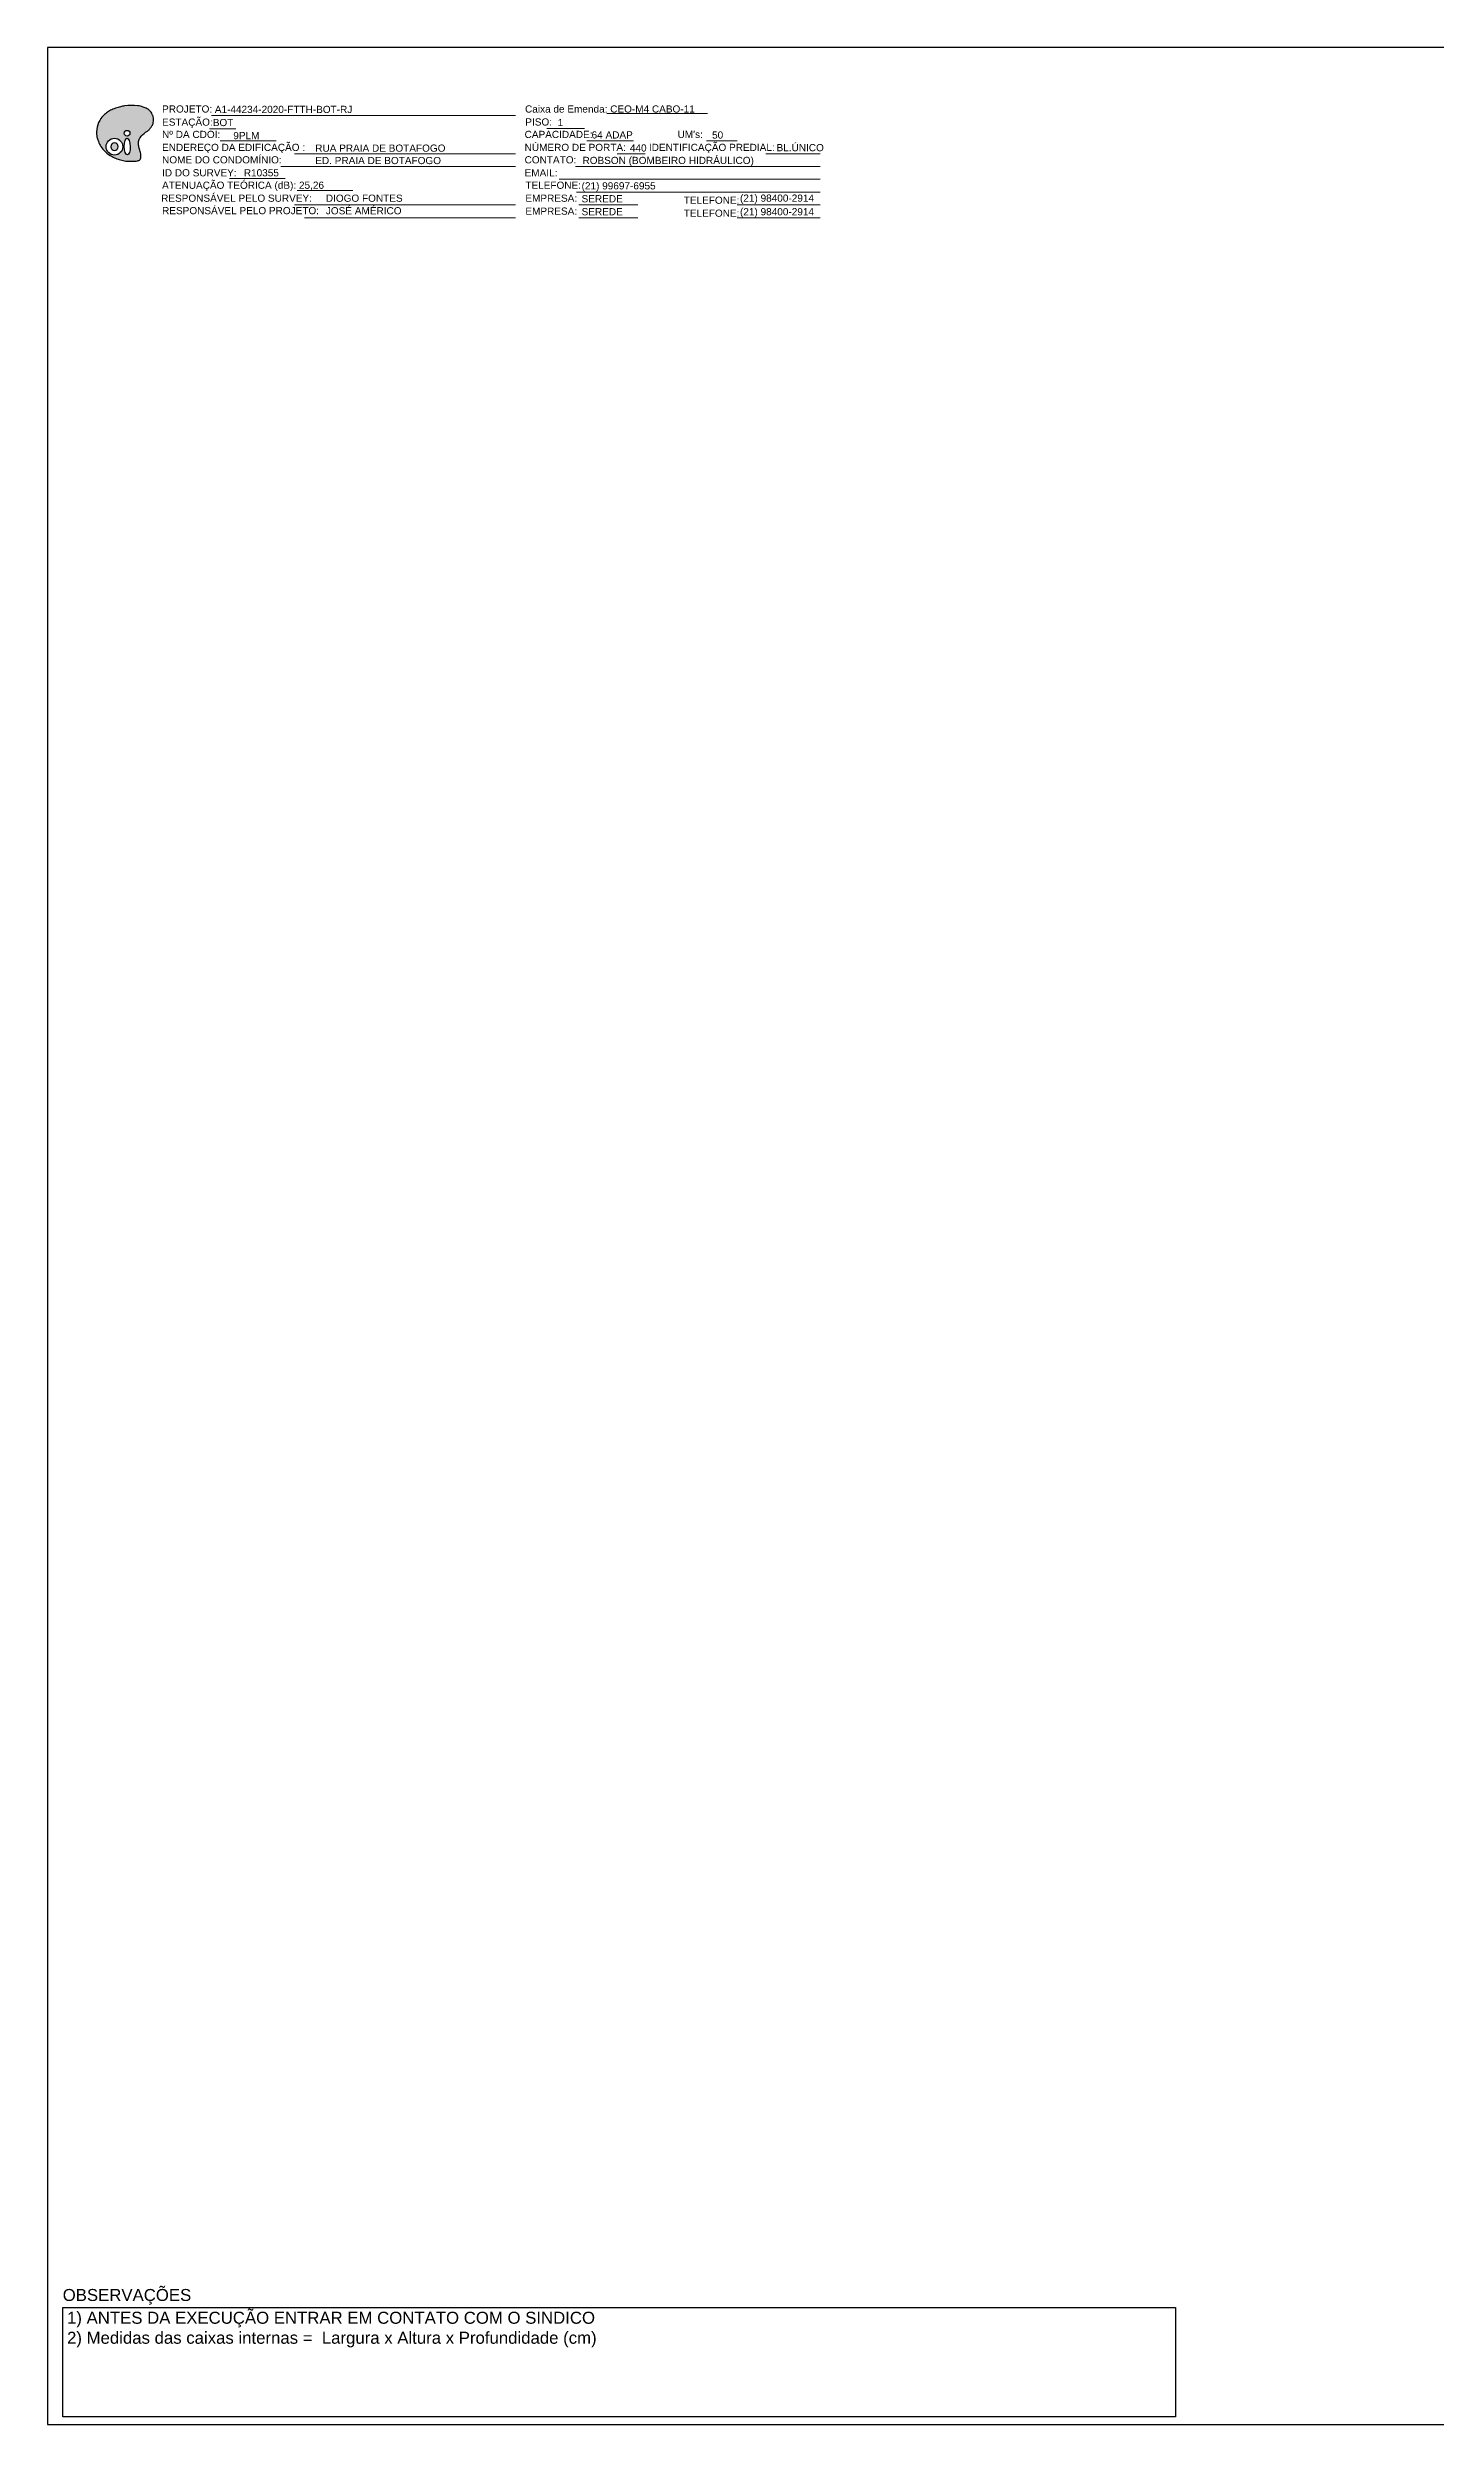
# Model space of a CAD drawing. Header units: millimetres. Extents: x 3753 to 6511, y 627 to 1221.
# Drawn here: x 3753 to 4100, y 627 to 1221 of the extents above; entities that cross this region are included whole.
import ezdxf

# ---------------------------------------------------------------- set-up
doc = ezdxf.new("R2010")
doc.units = ezdxf.units.MM
doc.styles.add('ARIAL', font='arial.ttf')

# ---------------------------------------------------------------- blocks, each defined once
blk = doc.blocks.new('OI')
h = blk.add_hatch(color=40)
edge = h.paths.add_edge_path()
edge.add_spline(control_points=[(4.35, -0.67), (3.92, -0.99), (3.26, -1.5), (2.81, -2.59), (2.9, -3.5), (3.06, -4.27), (3.31, -4.85), (3.37, -5.39), (3.4, -5.88), (3.2, -6.4), (2.54, -6.61), (1.65, -6.63), (0.55, -6.67), (-0.56, -6.42), (-1.61, -6.14), (-2.77, -5.61), (-3.92, -4.77), (-4.89, -3.7), (-5.34, -2.65), (-5.6, -1.94), (-5.85, -0.96), (-5.71, 0.47), (-5.1, 2.02), (-4.14, 3.02), (-3.3, 3.61), (-2.37, 4.16), (-1.36, 4.44), (-0.56, 4.7), (0.79, 4.85), (2.24, 4.97), (3.79, 4.57), (4.67, 4.21), (5.44, 3.65), (5.76, 2.99), (6.03, 2.21), (6.01, 1.46), (5.72, 0.64), (5.31, 0.08), (4.88, -0.38), (4.51, -0.55), (4.35, -0.67)], knot_values=[0, 0, 0, 0, 1.60434, 2.417191, 3.427595, 4.282808, 4.776746, 5.304182, 5.888771, 6.258406, 6.858137, 7.79129, 8.986195, 10.124242, 11.187857, 12.242908, 13.953784, 15.414161, 16.515391, 17.349188, 17.675853, 19.552021, 21.515531, 22.568638, 23.63245, 24.621084, 25.782718, 26.745347, 27.142653, 29.870543, 31.004649, 31.921532, 32.709589, 33.801391, 34.042471, 35.192333, 35.971461, 36.628871, 37.254359, 37.836911, 37.836911, 37.836911, 37.836911], degree=3, periodic=0)
h.paths.add_polyline_path([(1.13, -0.87, -1), (-0.04, -0.87, -1)], flags=16)
edge = h.paths.add_edge_path(flags=16)
edge.add_ellipse((0.56, -3.59), major_axis=(-0.02, 1.71), ratio=0.361305, start_angle=0, end_angle=360)
h.paths.add_polyline_path([(-0.36, -3.62, -1), (-3.8, -3.62, -1)], flags=16)
edge = h.paths.add_edge_path(flags=0)
edge.add_ellipse((-2.08, -3.62), major_axis=(0, 0.885), ratio=0.758294, start_angle=0, end_angle=360)
at = {"color": 40}
for centre, radius in [((-2.08, -3.62), 1.72), ((0.54, -0.87), 0.587)]:
    blk.add_circle(centre, radius, dxfattribs=at)
blk.add_ellipse((-2.08, -3.62), major_axis=(0, 0.885), ratio=0.758294, start_param=-3.141592653589792, end_param=3.141592653589792, dxfattribs=at)
blk.add_ellipse((0.56, -3.59), major_axis=(-0.02, 1.71), ratio=0.361305, dxfattribs=at)
at = {"color": 40, "start_tangent": (-0.800898, -0.598801), "end_tangent": (-0.800898, -0.598801)}
blk.add_spline([(4.35, -0.67), (3.2, -1.78), (2.9, -2.54), (2.92, -3.55), (3.12, -4.38), (3.28, -4.85), (3.37, -5.37), (3.35, -5.95), (3.2, -6.29), (2.66, -6.55), (1.73, -6.63), (0.54, -6.62), (-0.58, -6.41), (-1.6, -6.11), (-2.56, -5.67), (-3.95, -4.67), (-4.89, -3.56), (-5.37, -2.56), (-5.64, -1.78), (-5.72, -1.46), (-5.63, 0.42), (-4.84, 2.22), (-4.13, 2.99), (-3.27, 3.62), (-2.4, 4.09), (-1.3, 4.47), (-0.37, 4.72), (0.02, 4.77), (2.75, 4.8), (3.85, 4.53), (4.69, 4.16), (5.31, 3.68), (5.85, 2.73), (5.93, 2.5), (5.94, 1.35), (5.67, 0.62), (5.29, 0.08), (4.84, -0.36), (4.35, -0.67)], degree=3, dxfattribs=at)

msp = doc.modelspace()

# ---------------------------------------------------------------- linework, layer by layer
at = {"linetype": 'Continuous'}
msp.add_lwpolyline([(4591.4, 1221.45), (3752.84, 1221.45), (3752.84, 627.45), (4591.4, 627.45), (4591.4, 1221.45)], dxfattribs=at)
at = {"color": 7, "lineweight": 0}
for points in [[(3793.36, 1201.17), (3799.91, 1201.17)], [(3793.88, 1204.45), (3869.85, 1204.45)], [(3877.65, 1201.21), (3887.13, 1201.21)], [(3892.69, 1204.94), (3917.82, 1204.94)], [(3796.02, 1198.1), (3809.97, 1198.1)], [(3814.59, 1194.87), (3869.85, 1194.87)], [(3887.7, 1198.1), (3899.31, 1198.1)], [(3895.28, 1194.87), (3902.23, 1194.87)], [(3917.64, 1198.1), (3925.3, 1198.1)], [(3932.45, 1194.87), (3946.01, 1194.87)], [(3798.34, 1188.69), (3812.29, 1188.69)], [(3811.18, 1191.75), (3869.85, 1191.75)], [(3880.77, 1188.52), (3946.04, 1188.52)], [(3884.81, 1191.75), (3946.04, 1191.75)], [(3814.59, 1182.17), (3869.85, 1182.17)], [(3815.22, 1185.72), (3829.16, 1185.72)], [(3885.06, 1185.28), (3946.04, 1185.28)], [(3885.67, 1182.17), (3900.47, 1182.17)], [(3925.27, 1182.17), (3946.04, 1182.17)], [(3817.08, 1178.93), (3869.85, 1178.93)], [(3885.67, 1178.93), (3900.47, 1178.93)], [(3925.27, 1178.93), (3946.04, 1178.93)]]:
    msp.add_lwpolyline(points, dxfattribs=at)
at = {"color": 0}
msp.add_lwpolyline([(3756.66, 656.69), (4034.9, 656.69), (4034.9, 629.35), (3756.66, 629.35)], close=True, dxfattribs=at)

# ---------------------------------------------------------------- block references
at = {"color": 7, "xscale": 1.213923925163967, "yscale": 1.213923925163954, "zscale": 1.213923925163967, "rotation": 0.1532896023949059}
msp.add_blockref('OI', (3772.08, 1201.08), dxfattribs=at)

# ---------------------------------------------------------------- texts
at = {"color": 7, "lineweight": 0, "style": 'ARIAL'}
for s, height, p in [('PROJETO:', 1.793, (3781.48, 1205.2)), ('Caixa de Emenda: CEO-M4 CABO-11', 1.7927, (3872.23, 1205.2)), ('ESTAÇÃO:', 1.793, (3781.48, 1201.92)), ('Nº DA CDOI:', 1.7927, (3781.48, 1198.85)), ('CAPACIDADE:', 1.7927, (3872.12, 1198.85)), ('PISO:', 1.793, (3872.3, 1201.96)), ("UM's:", 1.793, (3910.37, 1198.85)), ('ENDEREÇO DA EDIFICAÇÃO :', 1.7927, (3781.48, 1195.61)), ('NOME DO CONDOMÍNIO:', 1.7927, (3781.48, 1192.5)), ('CONTATO:', 1.793, (3872.12, 1192.5)), ('NÚMERO DE PORTA:', 1.7927, (3872.12, 1195.61)), ('IDENTIFICAÇÃO PREDIAL:', 1.7927, (3903.21, 1195.61)), ('ATENUAÇÃO TEÓRICA (dB): 25,26', 1.7927, (3781.48, 1186.15)), ('ID DO SURVEY:', 1.7927, (3781.48, 1189.26)), ('EMAIL: ', 1.793, (3872.12, 1189.26)), ('RESPONSÁVEL PELO SURVEY:', 1.7927, (3781.24, 1182.91)), ('RESPONSÁVEL PELO PROJETO:', 1.7927, (3781.48, 1179.8)), ('TELEFONE:', 1.793, (3872.31, 1186.15)), ('EMPRESA:', 1.793, (3872.31, 1182.91)), ('TELEFONE:', 1.793, (3911.91, 1182.41)), ('EMPRESA:', 1.793, (3872.31, 1179.68)), ('TELEFONE:', 1.793, (3911.91, 1179.17))]:
    msp.add_text(s, height=height, dxfattribs=at).set_placement(p)
at = {"color": 7, "style": 'ARIAL'}
for s, height, p in [('A1-44234-2020-FTTH-BOT-RJ', 1.7927, (3794.67, 1205.1)), ('BOT', 1.793, (3794.16, 1201.82)), ('9PLM', 1.793, (3799.29, 1198.55)), ('  1  ', 1.793, (3879, 1201.81)), ('64 ADAP', 1.793, (3888.87, 1198.72)), ('50', 1.793, (3918.99, 1198.7)), ('RUA PRAIA DE BOTAFOGO', 1.7927, (3819.78, 1195.42)), ('ED. PRAIA DE BOTAFOGO', 1.7927, (3819.78, 1192.32)), ('ROBSON (BOMBEIRO HIDRÁULICO)', 1.7927, (3886.59, 1192.35)), ('  440', 1.793, (3897.06, 1195.46)), ('BL.ÚNICO', 1.793, (3935.11, 1195.54)), ('R10355', 1.793, (3801.92, 1189.26)), ('DIOGO FONTES', 1.7927, (3822.43, 1182.91)), ('SEREDE', 1.793, (3886.37, 1182.77)), ('(21) 99697-6955', 1.7927, (3886.37, 1186)), ('(21) 98400-2914', 1.7927, (3925.97, 1182.93)), ('JOSÉ AMÉRICO', 1.7927, (3822.43, 1179.77)), ('SEREDE', 1.793, (3886.37, 1179.53)), ('(21) 98400-2914', 1.7927, (3925.97, 1179.53))]:
    msp.add_text(s, height=height, dxfattribs=at).set_placement(p)
at = {"style": 'ARIAL'}
msp.add_text('OBSERVAÇÕES', height=3, dxfattribs=at).set_placement((3756.64, 658.31))
at = {"insert": (3757.72, 655.62), "char_height": 3, "width": 277.1819, "attachment_point": 1, "style": 'ARIAL'}
msp.add_mtext('1) ANTES DA EXECUÇÃO ENTRAR EM CONTATO COM O SINDICO \\P2) Medidas das caixas internas =  Largura x Altura x Profundidade (cm)\\P', dxfattribs=at)

doc.saveas('drawing.dxf')
